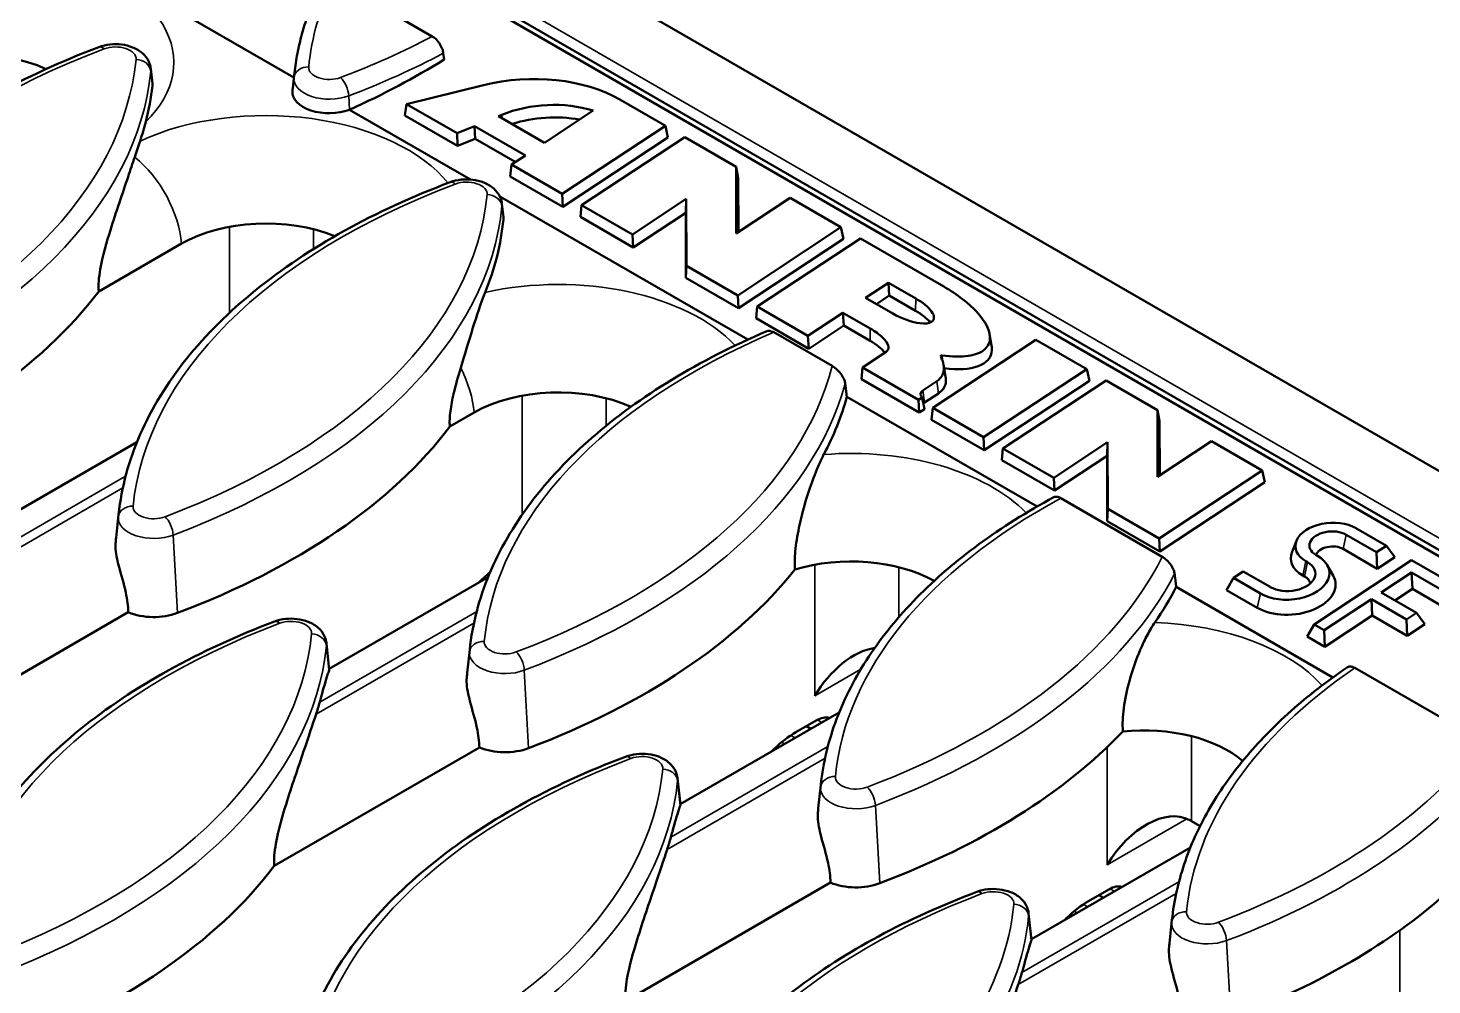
# Model space of a CAD drawing. Header units: millimetres. Extents: x 0 to 1485, y 0 to 1050.
# Drawn here: x 359.34 to 406.46, y 159.39 to 191.5 of the extents above; entities that cross this region are included whole.
import ezdxf

# ---------------------------------------------------------------- set-up
doc = ezdxf.new("R2010")
doc.units = ezdxf.units.MM
doc.header["$LTSCALE"] = 2.5
doc.layers.add('Sichtbar (ISO)', color=7, linetype='Continuous', lineweight=50)
doc.layers.add('Sichtbar schmal (ISO)', color=7, linetype='Continuous', lineweight=35)

msp = doc.modelspace()

# ---------------------------------------------------------------- linework, layer by layer
at = {"layer": 'Sichtbar (ISO)'}
for p, q in [((458.257, 146.87), (104.703, 350.994)), ((368.262, 189.847), (360.606, 194.267)), ((372.907, 191.226), (369.599, 193.136)), ((418.207, 167.134), (374.064, 192.621)), ((374.288, 192.696), (418.4, 167.228)), ((373.303, 190.446), (373.277, 190.659)), ((363.46, 190.142), (363.514, 189.643)), ((368.271, 189.926), (368.223, 189.484)), ((372.044, 188.952), (374.624, 189.589)), ((371.988, 188.568), (372.044, 188.952)), ((373.737, 187.975), (372.044, 188.952)), ((379.203, 189.106), (380.731, 188.223)), ((374.194, 186.422), (370.133, 188.766)), ((373.756, 187.548), (371.988, 188.568)), ((375.13, 188.548), (375.24, 188.593)), ((376.674, 187.657), (375.13, 188.548)), ((378.308, 188.735), (376.674, 187.657)), ((374.325, 188.217), (373.737, 187.975)), ((376.03, 187.232), (374.325, 188.217)), ((374.344, 187.79), (374.325, 188.217)), ((380.731, 188.223), (377.266, 185.937)), ((380.818, 187.833), (380.731, 188.223)), ((373.756, 187.548), (373.737, 187.975)), ((374.344, 187.79), (373.756, 187.548)), ((375.694, 187.01), (374.344, 187.79)), ((380.818, 187.833), (377.291, 185.506)), ((377.917, 185.561), (381.382, 187.847)), ((381.382, 187.847), (383.106, 186.852)), ((375.56, 186.922), (376.03, 187.232)), ((375.524, 186.527), (375.56, 186.922)), ((377.266, 185.937), (375.56, 186.922)), ((383.175, 186.472), (383.106, 186.852)), ((383.106, 186.852), (383.111, 184.614)), ((377.291, 185.506), (375.524, 186.527)), ((383.175, 186.472), (383.179, 184.659)), ((383.499, 181.049), (375.172, 185.857)), ((377.291, 185.506), (377.266, 185.937)), ((381.43, 185.769), (379.623, 184.576)), ((381.412, 185.309), (381.43, 185.769)), ((381.435, 183.53), (381.43, 185.769)), ((383.111, 184.614), (384.918, 185.806)), ((384.918, 185.806), (386.623, 184.821)), ((375.245, 185.606), (375.293, 185.164)), ((377.881, 185.166), (377.917, 185.561)), ((379.623, 184.576), (377.917, 185.561)), ((381.412, 185.309), (379.648, 184.145)), ((381.416, 183.125), (381.412, 185.309)), ((379.648, 184.145), (377.881, 185.166)), ((386.623, 184.821), (383.159, 182.535)), ((386.71, 184.431), (386.623, 184.821)), ((361.71, 182.667), (364.487, 184.27)), ((379.648, 184.145), (379.623, 184.576)), ((386.71, 184.431), (383.184, 182.104)), ((383.81, 182.159), (387.275, 184.445)), ((387.275, 184.445), (390.072, 182.83)), ((381.416, 183.125), (381.435, 183.53)), ((383.159, 182.535), (381.435, 183.53)), ((383.184, 182.104), (381.416, 183.125)), ((387.452, 182.452), (388.219, 182.958)), ((388.245, 182.527), (388.219, 182.958)), ((388.219, 182.958), (389.134, 182.43)), ((383.184, 182.104), (383.159, 182.535)), ((388.367, 181.924), (387.452, 182.452)), ((388.245, 182.527), (387.814, 182.243)), ((389.128, 182.017), (388.245, 182.527)), ((383.773, 181.764), (383.81, 182.159)), ((385.516, 181.174), (383.81, 182.159)), ((386.691, 181.95), (385.516, 181.174)), ((387.606, 181.422), (386.691, 181.95)), ((386.716, 181.519), (386.691, 181.95)), ((385.541, 180.743), (383.773, 181.764)), ((386.716, 181.519), (385.541, 180.743)), ((387.6, 181.009), (386.716, 181.519)), ((386.323, 180.165), (384.367, 181.294)), ((385.541, 180.743), (385.516, 181.174)), ((389.702, 178.757), (393.167, 181.043)), ((391.613, 181.235), (391.681, 180.847)), ((393.167, 181.043), (394.873, 180.058)), ((387.345, 180.118), (388.137, 180.641)), ((387.309, 179.723), (387.345, 180.118)), ((389.228, 179.031), (387.345, 180.118)), ((390.069, 180.198), (390.137, 179.81)), ((394.873, 180.058), (391.408, 177.772)), ((394.96, 179.668), (394.873, 180.058)), ((389.253, 178.6), (387.309, 179.723)), ((389.843, 179.656), (389.373, 179.345)), ((394.96, 179.668), (391.433, 177.341)), ((392.059, 177.396), (395.524, 179.682)), ((395.524, 179.682), (397.248, 178.687)), ((393.205, 175.446), (386.818, 179.133)), ((389.345, 179.108), (389.228, 179.031)), ((389.899, 179.245), (389.429, 178.935)), ((373.495, 178.131), (374.308, 178.6)), ((389.253, 178.6), (389.228, 179.031)), ((389.429, 178.716), (389.253, 178.6)), ((389.666, 178.362), (389.702, 178.757)), ((391.408, 177.772), (389.702, 178.757)), ((397.317, 178.307), (397.248, 178.687)), ((397.248, 178.687), (397.253, 176.449)), ((391.433, 177.341), (389.666, 178.362)), ((397.317, 178.307), (397.321, 176.494)), ((391.433, 177.341), (391.408, 177.772)), ((397.253, 176.449), (399.06, 177.641)), ((399.06, 177.641), (400.766, 176.656)), ((357.661, 174.532), (362.995, 177.612)), ((392.023, 177.001), (392.059, 177.396)), ((393.765, 176.411), (392.059, 177.396)), ((395.572, 177.604), (393.765, 176.411)), ((395.554, 177.144), (395.572, 177.604)), ((395.577, 175.366), (395.572, 177.604)), ((393.79, 175.981), (392.023, 177.001)), ((395.554, 177.144), (393.79, 175.981)), ((395.558, 174.96), (395.554, 177.144)), ((393.79, 175.981), (393.765, 176.411)), ((400.766, 176.656), (397.301, 174.37)), ((400.853, 176.266), (397.326, 173.939)), ((400.853, 176.266), (400.766, 176.656)), ((397.409, 173.764), (394.007, 175.728)), ((395.558, 174.96), (395.577, 175.366)), ((397.301, 174.37), (395.577, 175.366)), ((362.378, 175.184), (362.294, 174.397)), ((397.326, 173.939), (395.558, 174.96)), ((397.326, 173.939), (397.301, 174.37)), ((404.6, 173.912), (403.579, 174.502)), ((403.91, 174.72), (404.931, 174.131)), ((401.914, 174.301), (401.764, 173.929)), ((404.625, 173.361), (403.476, 174.024)), ((404.931, 174.131), (404.6, 173.912)), ((404.625, 173.361), (404.6, 173.912)), ((405.213, 173.749), (404.931, 174.131)), ((402.286, 173.576), (402.228, 173.61)), ((402.508, 171.485), (405.777, 173.642)), ((402.559, 173.828), (402.618, 173.794)), ((402.944, 173.484), (403.141, 173.134)), ((405.213, 173.749), (404.625, 173.361)), ((405.777, 173.642), (407.641, 172.566)), ((369.446, 169.996), (374.78, 173.076)), ((374.546, 172.971), (374.469, 172.896)), ((399.565, 172.646), (399.797, 173.05)), ((399.797, 173.05), (400.128, 173.268)), ((400.7, 172.528), (399.797, 173.05)), ((400.128, 173.268), (401.031, 172.747)), ((402.183, 173.098), (402.124, 173.132)), ((405.778, 173.232), (404.757, 172.559)), ((407.31, 172.348), (405.778, 173.232)), ((405.804, 172.68), (405.778, 173.232)), ((403.135, 169.713), (397.877, 172.749)), ((400.596, 172.051), (399.565, 172.646)), ((404.757, 172.559), (405.936, 171.878)), ((405.804, 172.68), (405.217, 172.293)), ((407.336, 171.796), (405.804, 172.68)), ((404.426, 172.34), (402.839, 171.293)), ((405.605, 171.66), (404.426, 172.34)), ((404.452, 171.788), (404.426, 172.34)), ((355.818, 167.924), (362.701, 171.899)), ((404.452, 171.788), (402.865, 170.741)), ((405.63, 171.108), (404.452, 171.788)), ((405.936, 171.878), (405.605, 171.66)), ((405.63, 171.108), (405.605, 171.66)), ((406.218, 171.496), (405.936, 171.878)), ((402.276, 171.082), (402.508, 171.485)), ((402.865, 170.741), (402.276, 171.082)), ((402.839, 171.293), (402.508, 171.485)), ((402.865, 170.741), (402.839, 171.293)), ((406.218, 171.496), (405.63, 171.108)), ((369.353, 170.864), (369.449, 169.968)), ((374.163, 170.648), (374.079, 169.861)), ((408.153, 167.561), (403.875, 170.03)), ((381.231, 165.46), (386.565, 168.539)), ((385.796, 168.27), (385.109, 167.873)), ((385.613, 167.99), (385.462, 168.077)), ((367.603, 163.388), (374.486, 167.363)), ((384.367, 167.301), (384.29, 167.226)), ((381.138, 166.328), (381.234, 165.432)), ((385.948, 166.112), (385.864, 165.325)), ((398.388, 164.89), (398.675, 164.724)), ((393.016, 160.924), (398.35, 164.003)), ((379.388, 158.852), (386.271, 162.826)), ((395.617, 162.6), (394.93, 162.203)), ((395.434, 162.32), (395.283, 162.407)), ((392.923, 161.792), (393.019, 160.896)), ((394.188, 161.631), (394.111, 161.556)), ((397.733, 161.576), (397.649, 160.789))]:
    msp.add_line(p, q, dxfattribs=at)
for centre, major_axis, ratio, start_param, end_param in [((357.494, 188.307), (4, 0), 0.57735, 0.910153, 2.356194), ((356.579, 200.837), (24.486, 1.633), 0.616892, 5.257338, 5.422322), ((376.044, 187.021), (4.47, 0.287), 0.617018, 0.747109, 1.854258), ((392.714, 188.608), (-24.538, 0), 0.57735, 6.221282, 6.227073), ((369.45, 189.362), (-1.238, 0), 0.57735, 6.227073, 8.433693), ((376.801, 187.05), (3.026, 0.194), 0.617018, 1.010545, 2.072927), ((356.687, 200.617), (-24.538, 0), 0.57735, 2.150508, 2.150761), ((376.826, 186.657), (-2.982, -0.191), 0.617018, 4.32299, 5.102368), ((339.009, 190.41), (24.538, 0), 0.57735, 6.091585, 6.138147), ((367.315, 182.637), (4, 0), 0.57735, 0.95198, 2.356194), ((350.794, 185.874), (24.538, 0), 0.57735, 6.052201, 6.227073), ((374.058, 185.12), (1.238, 0), 0.57735, 6.227073, 6.345089), ((339.009, 188.369), (-24.756, 0), 0.57735, 2.150508, 2.731215), ((390.012, 180.489), (-0.0437, -0.0028), 0.617018, 4.385771, 6.540485), ((377.136, 176.967), (4, 0), 0.57735, 0.913947, 2.356194), ((362.58, 181.338), (24.538, 0), 0.57735, 5.986201, 6.126922), ((389.581, 179.225), (-0.293, -0.019), 0.617018, 5.459498, 6.880819), ((389.606, 178.833), (-0.249, -0.016), 0.617018, 5.459498, 5.724515), ((350.794, 183.833), (-24.756, 0), 0.57735, 2.150508, 2.731215), ((403.069, 174.165), (-1.191, -0.076), 0.617018, 3.888702, 7.030295), ((403.069, 174.165), (-0.722, -0.046), 0.617018, 3.888702, 7.030295), ((403.094, 173.772), (-1.372, -0.088), 0.617018, 5.993787, 7.030295), ((403.094, 173.772), (-0.541, -0.035), 0.617018, 3.888702, 6.025158), ((386.957, 171.297), (4, 0), 0.57735, 0.797792, 2.059157), ((401.659, 173.161), (1.357, 0.087), 0.617018, 3.888702, 7.030295), ((401.659, 173.161), (0.888, 0.057), 0.617018, 3.888702, 7.030295), ((375.177, 171.158), (-1.612, -2.533), 0.546379, 4.158526, 4.304458), ((362.58, 179.297), (-24.756, 0), 0.57735, 2.150508, 2.711397), ((401.684, 172.769), (1.539, 0.099), 0.617018, 3.888702, 6.572583), ((401.684, 172.769), (0.707, 0.045), 0.617018, 0.128462, 0.747109), ((374.365, 176.802), (24.538, 0), 0.57735, 5.903552, 5.993024), ((363.558, 172.579), (-1.456, 0), 0.57735, 0.941808, 2.150508), ((387.154, 168.192), (1.378, 2.386), 0.607566, 0.454545, 1.543932), ((344.902, 171.132), (24.538, 0), 0.57735, 6.094503, 6.123734), ((385.759, 167.475), (-0.537, -0.844), 0.546379, 3.266446, 3.950567), ((384.998, 165.488), (-1.612, -2.533), 0.546379, 3.950567, 4.304458), ((374.365, 174.761), (-24.756, 0), 0.57735, 2.150508, 2.640987), ((396.778, 165.626), (4, 0), 0.57735, 0.588613, 1.745339), ((375.343, 168.042), (-1.456, 0), 0.57735, 0.941808, 2.150508), ((396.975, 162.522), (1.378, 2.386), 0.607566, 0.025495, 1.543932), ((396.975, 164.07), (2, 0), 0.578934, 0.786768, 0.836389), ((356.687, 166.596), (24.538, 0), 0.57735, 6.094503, 6.123734), ((344.902, 169.091), (-24.756, 0), 0.57735, 2.150508, 2.731215), ((387.128, 163.506), (-1.456, 0), 0.57735, 0.941808, 2.150508), ((395.58, 161.805), (-0.537, -0.844), 0.546379, 3.266446, 3.950567), ((394.818, 159.817), (-1.612, -2.533), 0.546379, 3.950567, 4.304458), ((386.15, 170.225), (-24.756, 0), 0.57735, 2.150508, 2.550935), ((368.472, 162.06), (24.538, 0), 0.57735, 6.094503, 6.123734), ((406.796, 156.852), (1.378, 2.386), 0.607566, 0.025495, 1.543932)]:
    msp.add_ellipse(centre, major_axis=major_axis, ratio=ratio, start_param=start_param, end_param=end_param, dxfattribs=at)
for points, knots in [([(368.271, 189.926), (368.294, 190.142), (368.325, 190.358), (368.405, 190.788), (368.452, 191.003), (368.564, 191.429), (368.628, 191.642), (368.773, 192.065), (368.853, 192.275), (369.029, 192.692), (369.124, 192.9), (369.228, 193.105)], [2.4180978, 2.4180978, 2.4180978, 2.4180978, 2.4622686, 2.4622686, 2.5064394, 2.5064394, 2.5506102, 2.5506102, 2.594781, 2.594781, 2.6389518, 2.6389518, 2.6389518, 2.6389518]), ([(350.593, 179.72), (350.691, 180.629), (350.935, 181.531), (351.702, 183.283), (352.225, 184.132), (353.523, 185.751), (354.299, 186.521), (356.074, 187.959), (357.074, 188.627), (359.263, 189.841), (360.453, 190.388), (361.717, 190.866)], [2.4180978, 2.4180978, 2.4180978, 2.4180978, 2.6039342, 2.6039342, 2.7897706, 2.7897706, 2.9756069, 2.9756069, 3.1614433, 3.1614433, 3.3472796, 3.3472796, 3.3472796, 3.3472796]), ([(361.717, 190.866), (361.838, 190.912), (361.964, 190.94), (362.22, 190.968), (362.35, 190.967), (362.605, 190.936), (362.73, 190.905), (362.969, 190.81), (363.084, 190.746), (363.27, 190.579), (363.346, 190.485), (363.43, 190.3), (363.452, 190.222), (363.46, 190.142)], [3.34728, 3.34728, 3.34728, 3.34728, 3.742348, 3.742348, 4.136015, 4.136015, 4.530025, 4.530025, 4.924042, 4.924042, 5.243901, 5.243901, 5.435884, 5.435884, 5.435884, 5.435884]), ([(373.277, 190.659), (373.272, 190.701), (373.26, 190.749), (373.227, 190.847), (373.195, 190.913), (373.13, 191.018), (373.085, 191.076), (373.002, 191.16), (372.95, 191.201), (372.907, 191.226)], [0.0084453, 0.0084453, 0.0084453, 0.0084453, 0.0370847, 0.0370847, 0.0742016, 0.0742016, 0.1113086, 0.1113086, 0.1483666, 0.1483666, 0.1483666, 0.1483666]), ([(362.919, 187.175), (362.85, 186.967), (362.775, 186.745), (362.51, 185.959), (362.298, 185.349), (361.984, 184.338), (361.84, 183.848), (361.74, 183.279), (361.721, 183.141), (361.702, 182.886), (361.702, 182.768), (361.71, 182.667)], [3.743945, 3.743945, 3.743945, 3.743945, 3.924729, 3.924729, 4.355561, 4.355561, 4.625893, 4.625893, 4.702196, 4.702196, 4.773128, 4.773128, 4.773128, 4.773128]), ([(362.378, 175.184), (362.476, 176.093), (362.72, 176.995), (363.487, 178.747), (364.01, 179.596), (365.308, 181.215), (366.084, 181.985), (367.86, 183.423), (368.859, 184.091), (371.048, 185.305), (372.238, 185.852), (373.502, 186.33)], [2.4180978, 2.4180978, 2.4180978, 2.4180978, 2.6039342, 2.6039342, 2.7897706, 2.7897706, 2.9756069, 2.9756069, 3.1614433, 3.1614433, 3.3472796, 3.3472796, 3.3472796, 3.3472796]), ([(373.502, 186.33), (373.623, 186.376), (373.749, 186.404), (374.005, 186.432), (374.135, 186.431), (374.39, 186.399), (374.515, 186.369), (374.755, 186.274), (374.869, 186.209), (375.055, 186.043), (375.131, 185.949), (375.215, 185.764), (375.237, 185.686), (375.245, 185.606)], [3.34728, 3.34728, 3.34728, 3.34728, 3.742348, 3.742348, 4.136015, 4.136015, 4.530025, 4.530025, 4.924042, 4.924042, 5.243901, 5.243901, 5.435884, 5.435884, 5.435884, 5.435884]), ([(390.072, 182.83), (390.3, 182.699), (390.512, 182.557), (390.826, 182.315), (390.942, 182.216), (391.401, 181.776), (391.604, 181.432), (391.628, 181.066), (391.615, 180.984), (391.553, 180.836), (391.504, 180.772), (391.377, 180.663), (391.302, 180.618), (391.121, 180.546), (391.015, 180.519), (390.653, 180.465), (390.355, 180.469), (390.024, 180.516)], [-1.570796, -1.570796, -1.570796, -1.570796, -1.292974, -1.292974, -1.109456, -1.109456, -0.473884, -0.473884, -0.27001, -0.27001, -0.066136, -0.066136, 0.127348, 0.127348, 0.320833, 0.320833, 0.720394, 0.720394, 0.720394, 0.720394]), ([(374.68, 182.631), (374.533, 182.268), (374.387, 181.82), (374.126, 180.985), (373.986, 180.507), (373.861, 180.097)], [-0.5030514, -0.5030514, -0.5030514, -0.5030514, -0.2817609, -0.2817609, 0, 0, 0, 0]), ([(389.134, 182.43), (389.369, 182.295), (389.66, 182.055), (389.773, 181.79), (389.722, 181.686), (389.581, 181.593), (389.441, 181.578), (389.009, 181.628), (388.66, 181.755), (388.367, 181.924)], [-1.570796, -1.570796, -1.570796, -1.570796, -0.785398, -0.392699, 0, 0, 0.589049, 0.589049, 1.570796, 1.570796, 1.570796, 1.570796]), ([(388.137, 180.641), (388.165, 180.659), (388.185, 180.681), (388.206, 180.721), (388.212, 180.738), (388.224, 180.817), (388.201, 180.889), (388.116, 181.017), (388.071, 181.069), (387.963, 181.172), (387.902, 181.223), (387.765, 181.324), (387.688, 181.374), (387.606, 181.422)], [-3.141593, -3.141593, -3.141593, -3.141593, -2.951123, -2.951123, -2.825307, -2.825307, -2.389571, -2.389571, -2.110026, -2.110026, -1.844728, -1.844728, -1.570796, -1.570796, -1.570796, -1.570796]), ([(374.163, 170.648), (374.255, 171.501), (374.476, 172.348), (375.163, 173.997), (375.63, 174.8), (376.789, 176.337), (377.482, 177.072), (379.069, 178.455), (379.964, 179.104), (381.928, 180.299), (382.998, 180.845), (384.139, 181.332)], [2.4180978, 2.4180978, 2.4180978, 2.4180978, 2.5924715, 2.5924715, 2.7668451, 2.7668451, 2.9412188, 2.9412188, 3.1155924, 3.1155924, 3.2899661, 3.2899661, 3.2899661, 3.2899661]), ([(384.367, 181.294), (384.322, 181.319), (384.271, 181.338), (384.2, 181.347), (384.166, 181.343), (384.139, 181.332)], [0.44837847, 0.44837847, 0.44837847, 0.44837847, 0.48587956, 0.48587956, 0.5166159, 0.5166159, 0.5166159, 0.5166159]), ([(389.97, 180.48), (389.992, 180.436), (390.011, 180.393), (390.036, 180.324), (390.045, 180.297), (390.076, 180.178), (390.083, 180.092), (390.067, 179.962), (390.053, 179.915), (390.014, 179.829), (389.989, 179.79), (389.926, 179.718), (389.888, 179.685), (389.843, 179.656)], [-0.6949133, -0.6949133, -0.6949133, -0.6949133, -0.6106505, -0.6106505, -0.5549897, -0.5549897, -0.3622221, -0.3622221, -0.2385529, -0.2385529, -0.1211863, -0.1211863, 0, 0, 0, 0]), ([(391.681, 180.847), (391.69, 180.796), (391.713, 180.49), (391.361, 180.076), (390.547, 180.03), (390.088, 180.09)], [-0.53357, -0.53357, -0.53357, -0.53357, -0.425201, 0.147597, 0.700157, 0.700157, 0.700157, 0.700157]), ([(373.861, 180.097), (373.773, 179.811), (373.689, 179.518), (373.58, 179.047), (373.539, 178.846), (373.491, 178.464), (373.483, 178.283), (373.495, 178.131)], [1.1507526, 1.1507526, 1.1507526, 1.1507526, 1.3328013, 1.3328013, 1.4456698, 1.4456698, 1.5531488, 1.5531488, 1.5531488, 1.5531488]), ([(386.767, 179.568), (386.763, 179.605), (386.752, 179.647), (386.718, 179.74), (386.683, 179.805), (386.609, 179.915), (386.554, 179.979), (386.45, 180.079), (386.38, 180.131), (386.323, 180.165)], [0.0084528, 0.0084528, 0.0084528, 0.0084528, 0.0346287, 0.0346287, 0.0719518, 0.0719518, 0.114495, 0.114495, 0.1636057, 0.1636057, 0.1636057, 0.1636057]), ([(390.137, 179.81), (390.15, 179.736), (390.155, 179.51), (390.035, 179.335), (389.899, 179.245)], [-0.503872, -0.503872, -0.503872, -0.503872, -0.3474567, 0, 0, 0, 0]), ([(386.043, 177.192), (385.954, 177.025), (385.864, 176.826), (385.685, 176.377), (385.597, 176.128), (385.395, 175.49), (385.29, 175.099), (385.159, 174.468), (385.114, 174.199), (385.071, 173.726), (385.066, 173.524), (385.08, 173.336)], [-0.8445766, -0.8445766, -0.8445766, -0.8445766, -0.6830403, -0.6830403, -0.5211638, -0.5211638, -0.2920581, -0.2920581, -0.132015, -0.132015, 0, 0, 0, 0]), ([(385.948, 166.112), (386.028, 166.853), (386.205, 167.589), (386.746, 169.031), (387.11, 169.736), (388.012, 171.101), (388.551, 171.76), (389.787, 173.018), (390.486, 173.617), (392.025, 174.744), (392.866, 175.273), (393.77, 175.76)], [2.4180978, 2.4180978, 2.4180978, 2.4180978, 2.5695292, 2.5695292, 2.7209606, 2.7209606, 2.8723919, 2.8723919, 3.0238233, 3.0238233, 3.1752547, 3.1752547, 3.1752547, 3.1752547]), ([(394.007, 175.728), (393.963, 175.753), (393.913, 175.772), (393.837, 175.781), (393.798, 175.775), (393.77, 175.76)], [0.44541901, 0.44541901, 0.44541901, 0.44541901, 0.48242009, 0.48242009, 0.51787248, 0.51787248, 0.51787248, 0.51787248]), ([(362.701, 171.899), (362.698, 172.106), (362.669, 172.33), (362.557, 172.855), (362.461, 173.159), (362.359, 173.551), (362.331, 173.665), (362.291, 173.887), (362.277, 173.996), (362.273, 174.151), (362.274, 174.21), (362.28, 174.266)], [1.754995, 1.754995, 1.754995, 1.754995, 1.892647, 1.892647, 2.0720945, 2.0720945, 2.1365308, 2.1365308, 2.2009671, 2.2009671, 2.2396712, 2.2396712, 2.2396712, 2.2396712]), ([(397.823, 173.185), (397.818, 173.223), (397.807, 173.268), (397.772, 173.361), (397.739, 173.426), (397.668, 173.533), (397.618, 173.594), (397.522, 173.687), (397.461, 173.734), (397.409, 173.764)], [0.0084541, 0.0084541, 0.0084541, 0.0084541, 0.0356352, 0.0356352, 0.072688, 0.072688, 0.1127254, 0.1127254, 0.1565476, 0.1565476, 0.1565476, 0.1565476]), ([(356.486, 160.442), (356.583, 161.351), (356.828, 162.253), (357.595, 164.004), (358.117, 164.854), (359.416, 166.473), (360.192, 167.243), (361.967, 168.68), (362.967, 169.348), (365.156, 170.563), (366.345, 171.11), (367.609, 171.588)], [2.4180978, 2.4180978, 2.4180978, 2.4180978, 2.6039342, 2.6039342, 2.7897706, 2.7897706, 2.9756069, 2.9756069, 3.1614433, 3.1614433, 3.3472796, 3.3472796, 3.3472796, 3.3472796]), ([(367.609, 171.588), (367.73, 171.633), (367.856, 171.662), (368.112, 171.689), (368.242, 171.688), (368.497, 171.657), (368.623, 171.627), (368.862, 171.532), (368.977, 171.467), (369.163, 171.301), (369.239, 171.207), (369.322, 171.021), (369.344, 170.944), (369.353, 170.864)], [3.34728, 3.34728, 3.34728, 3.34728, 3.742348, 3.742348, 4.136015, 4.136015, 4.530025, 4.530025, 4.924042, 4.924042, 5.243901, 5.243901, 5.435884, 5.435884, 5.435884, 5.435884]), ([(397.155, 171.552), (397.073, 171.434), (396.991, 171.297), (396.828, 170.99), (396.747, 170.821), (396.534, 170.321), (396.406, 169.964), (396.222, 169.293), (396.155, 168.983), (396.08, 168.405), (396.068, 168.143), (396.083, 167.901)], [-0.8544329, -0.8544329, -0.8544329, -0.8544329, -0.7224628, -0.7224628, -0.5901967, -0.5901967, -0.3568688, -0.3568688, -0.1691832, -0.1691832, 0, 0, 0, 0]), ([(369.443, 169.941), (369.428, 169.906), (369.411, 169.861), (369.335, 169.631), (369.261, 169.359), (369.162, 169.006), (369.146, 168.945), (369.128, 168.883)], [0.635921, 0.635921, 0.635921, 0.635921, 0.7360198, 0.7360198, 1.0671166, 1.0671166, 1.1316401, 1.1316401, 1.1316401, 1.1316401]), ([(374.486, 167.363), (374.483, 167.57), (374.454, 167.794), (374.342, 168.319), (374.246, 168.623), (374.144, 169.015), (374.117, 169.129), (374.076, 169.351), (374.063, 169.46), (374.058, 169.615), (374.059, 169.673), (374.065, 169.73)], [1.754995, 1.754995, 1.754995, 1.754995, 1.892647, 1.892647, 2.0720945, 2.0720945, 2.1365308, 2.1365308, 2.2009671, 2.2009671, 2.2396712, 2.2396712, 2.2396712, 2.2396712]), ([(397.733, 161.576), (397.801, 162.205), (397.939, 162.831), (398.35, 164.063), (398.624, 164.669), (399.3, 165.85), (399.703, 166.426), (400.628, 167.538), (401.151, 168.075), (402.306, 169.101), (402.94, 169.592), (403.623, 170.055)], [2.4180978, 2.4180978, 2.4180978, 2.4180978, 2.5467147, 2.5467147, 2.6753315, 2.6753315, 2.8039483, 2.8039483, 2.9325651, 2.9325651, 3.0611819, 3.0611819, 3.0611819, 3.0611819]), ([(403.875, 170.03), (403.832, 170.056), (403.781, 170.074), (403.703, 170.084), (403.661, 170.077), (403.63, 170.06), (403.626, 170.057), (403.623, 170.055)], [0.44553163, 0.44553163, 0.44553163, 0.44553163, 0.48269125, 0.48269125, 0.51998923, 0.51998923, 0.52430343, 0.52430343, 0.52430343, 0.52430343]), ([(369.004, 168.475), (368.888, 168.124), (368.747, 167.7), (368.402, 166.681), (368.191, 166.071), (367.877, 165.06), (367.733, 164.57), (367.633, 164.001), (367.614, 163.863), (367.595, 163.608), (367.594, 163.489), (367.603, 163.388)], [3.562475, 3.562475, 3.562475, 3.562475, 3.924729, 3.924729, 4.355561, 4.355561, 4.625893, 4.625893, 4.702196, 4.702196, 4.773128, 4.773128, 4.773128, 4.773128]), ([(368.271, 155.905), (368.368, 156.815), (368.613, 157.717), (369.38, 159.468), (369.903, 160.318), (371.201, 161.937), (371.977, 162.707), (373.752, 164.144), (374.752, 164.812), (376.941, 166.027), (378.13, 166.574), (379.395, 167.052)], [2.4180978, 2.4180978, 2.4180978, 2.4180978, 2.6039342, 2.6039342, 2.7897706, 2.7897706, 2.9756069, 2.9756069, 3.1614433, 3.1614433, 3.3472796, 3.3472796, 3.3472796, 3.3472796]), ([(379.395, 167.052), (379.515, 167.097), (379.641, 167.126), (379.897, 167.153), (380.027, 167.152), (380.282, 167.121), (380.408, 167.091), (380.647, 166.996), (380.762, 166.931), (380.948, 166.765), (381.024, 166.671), (381.107, 166.485), (381.129, 166.408), (381.138, 166.328)], [3.34728, 3.34728, 3.34728, 3.34728, 3.742348, 3.742348, 4.136015, 4.136015, 4.530025, 4.530025, 4.924042, 4.924042, 5.243901, 5.243901, 5.435884, 5.435884, 5.435884, 5.435884]), ([(381.228, 165.405), (381.213, 165.37), (381.197, 165.325), (381.12, 165.095), (381.046, 164.823), (380.948, 164.47), (380.931, 164.409), (380.913, 164.346)], [0.635921, 0.635921, 0.635921, 0.635921, 0.7360198, 0.7360198, 1.0671166, 1.0671166, 1.1316401, 1.1316401, 1.1316401, 1.1316401]), ([(386.271, 162.826), (386.268, 163.034), (386.239, 163.258), (386.127, 163.782), (386.031, 164.087), (385.929, 164.479), (385.902, 164.592), (385.861, 164.815), (385.848, 164.924), (385.843, 165.079), (385.844, 165.137), (385.85, 165.194)], [1.754995, 1.754995, 1.754995, 1.754995, 1.892647, 1.892647, 2.0720945, 2.0720945, 2.1365308, 2.1365308, 2.2009671, 2.2009671, 2.2396712, 2.2396712, 2.2396712, 2.2396712]), ([(380.789, 163.939), (380.673, 163.588), (380.532, 163.164), (380.187, 162.145), (379.976, 161.535), (379.662, 160.524), (379.518, 160.034), (379.418, 159.465), (379.399, 159.327), (379.38, 159.071), (379.38, 158.953), (379.388, 158.852)], [3.562475, 3.562475, 3.562475, 3.562475, 3.924729, 3.924729, 4.355561, 4.355561, 4.625893, 4.625893, 4.702196, 4.702196, 4.773128, 4.773128, 4.773128, 4.773128]), ([(391.18, 162.515), (391.3, 162.561), (391.427, 162.589), (391.683, 162.617), (391.812, 162.616), (392.067, 162.585), (392.193, 162.555), (392.432, 162.46), (392.547, 162.395), (392.733, 162.229), (392.809, 162.135), (392.893, 161.949), (392.915, 161.872), (392.923, 161.792)], [3.34728, 3.34728, 3.34728, 3.34728, 3.742348, 3.742348, 4.136015, 4.136015, 4.530025, 4.530025, 4.924042, 4.924042, 5.243901, 5.243901, 5.435884, 5.435884, 5.435884, 5.435884]), ([(380.233, 152.415), (380.426, 153.246), (380.743, 154.065), (381.607, 155.65), (382.154, 156.416), (383.459, 157.875), (384.216, 158.569), (385.918, 159.866), (386.862, 160.471), (388.909, 161.575), (390.013, 162.074), (391.18, 162.515)], [2.4895963, 2.4895963, 2.4895963, 2.4895963, 2.6611329, 2.6611329, 2.8326696, 2.8326696, 3.0042063, 3.0042063, 3.175743, 3.175743, 3.3472796, 3.3472796, 3.3472796, 3.3472796]), ([(393.013, 160.869), (392.998, 160.834), (392.982, 160.789), (392.905, 160.559), (392.831, 160.287), (392.733, 159.933), (392.716, 159.873), (392.698, 159.81)], [0.635921, 0.635921, 0.635921, 0.635921, 0.7360198, 0.7360198, 1.0671166, 1.0671166, 1.1316401, 1.1316401, 1.1316401, 1.1316401]), ([(398.056, 158.29), (398.054, 158.498), (398.024, 158.722), (397.912, 159.246), (397.817, 159.551), (397.714, 159.943), (397.687, 160.056), (397.646, 160.279), (397.633, 160.388), (397.628, 160.543), (397.63, 160.601), (397.635, 160.658)], [1.754995, 1.754995, 1.754995, 1.754995, 1.892647, 1.892647, 2.0720945, 2.0720945, 2.1365308, 2.1365308, 2.2009671, 2.2009671, 2.2396712, 2.2396712, 2.2396712, 2.2396712]), ([(392.574, 159.403), (392.458, 159.052), (392.317, 158.628), (391.972, 157.609), (391.761, 156.999), (391.447, 155.988), (391.303, 155.497), (391.203, 154.929), (391.184, 154.791), (391.165, 154.535), (391.165, 154.417), (391.173, 154.316)], [3.562475, 3.562475, 3.562475, 3.562475, 3.924729, 3.924729, 4.355561, 4.355561, 4.625893, 4.625893, 4.702196, 4.702196, 4.773128, 4.773128, 4.773128, 4.773128])]:
    msp.add_open_spline(points, degree=3, knots=knots, dxfattribs=at)
for points, degree in [([(363.514, 189.564), (363.47, 189.152), (363.393, 188.772), (363.289, 188.363)], 3), ([(363.514, 189.643), (363.517, 189.617), (363.517, 189.591), (363.514, 189.564)], 3), ([(363.098, 187.713), (363.042, 187.546), (362.983, 187.365), (362.919, 187.175)], 3), ([(389.621, 181.626), (389.517, 181.754), (389.339, 181.895), (389.128, 182.017)], 3), ([(388.095, 180.614), (387.99, 180.743), (387.813, 180.886), (387.6, 181.009)], 3), ([(389.429, 178.716), (389.389, 178.897), (389.345, 179.108)], 2), ([(362.28, 174.266), (362.284, 174.31), (362.289, 174.354), (362.294, 174.397)], 3), ([(397.877, 172.749), (397.85, 172.967), (397.823, 173.185)], 2), ([(369.449, 169.968), (369.45, 169.962), (369.448, 169.953), (369.443, 169.941)], 3), ([(374.065, 169.73), (374.07, 169.774), (374.074, 169.818), (374.079, 169.861)], 3), ([(381.234, 165.432), (381.235, 165.425), (381.233, 165.416), (381.228, 165.405)], 3), ([(385.85, 165.194), (385.855, 165.238), (385.859, 165.282), (385.864, 165.325)], 3), ([(393.019, 160.896), (393.02, 160.889), (393.018, 160.88), (393.013, 160.869)], 3), ([(397.635, 160.658), (397.64, 160.702), (397.644, 160.746), (397.649, 160.789)], 3)]:
    msp.add_open_spline(points, degree=degree, dxfattribs=at)
msp.add_rational_spline([(386.818, 179.133), (386.793, 179.351), (386.767, 179.568)], [1, 1.0000000004, 1], degree=2, dxfattribs=at)
at = {"layer": 'Sichtbar schmal (ISO)'}
for p, q in [((456.312, 145.747), (102.759, 349.871)), ((363.514, 189.564), (363.461, 190.061)), ((368.215, 189.402), (368.262, 189.844)), ((370.128, 188.764), (370.102, 189.231)), ((375.253, 188.477), (375.24, 188.593)), ((375.293, 185.08), (375.246, 185.525)), ((366.1, 184.837), (366.1, 181.948)), ((368.925, 184.092), (368.925, 184.751)), ((389.128, 182.017), (389.134, 182.43)), ((387.6, 181.009), (387.606, 181.422)), ((390.03, 180.343), (390.024, 180.516)), ((389.899, 179.245), (389.843, 179.656)), ((375.921, 179.167), (375.921, 175.169)), ((378.746, 178.159), (378.746, 179.081)), ((389.429, 178.935), (389.373, 179.345)), ((357.343, 173.419), (362.613, 176.461)), ((362.52, 176.072), (357.219, 173.011)), ((362.28, 174.266), (362.37, 175.102)), ((364.356, 171.875), (364.21, 174.489)), ((403.476, 174.024), (403.579, 174.502)), ((385.742, 173.497), (385.742, 169.093)), ((388.567, 171.738), (388.567, 173.411)), ((402.124, 173.132), (402.228, 173.61)), ((402.183, 173.098), (402.286, 173.576)), ((374.809, 173.207), (374.829, 173.195)), ((400.596, 172.051), (400.7, 172.528)), ((374.305, 171.536), (369.004, 168.475)), ((369.128, 168.883), (374.398, 171.925)), ((369.443, 169.941), (369.353, 170.783)), ((374.065, 169.73), (374.155, 170.566)), ((376.141, 167.339), (375.995, 169.953)), ((385.742, 169.093), (387.288, 169.986)), ((385.983, 168.204), (385.833, 168.29)), ((385.083, 167.684), (384.938, 167.767)), ((380.913, 164.346), (386.183, 167.389)), ((384.63, 167.537), (384.729, 167.48)), ((395.563, 167.378), (395.563, 163.423)), ((398.388, 164.89), (398.388, 167.741)), ((386.091, 166.999), (380.789, 163.939)), ((381.228, 165.405), (381.138, 166.247)), ((385.85, 165.194), (385.94, 166.03)), ((387.926, 162.803), (387.78, 165.417)), ((395.563, 163.423), (398.236, 164.966)), ((392.698, 159.81), (397.968, 162.853)), ((395.804, 162.533), (395.654, 162.62)), ((397.876, 162.463), (392.574, 159.403)), ((394.904, 162.014), (394.759, 162.097)), ((393.013, 160.869), (392.924, 161.711)), ((394.451, 161.867), (394.55, 161.81)), ((397.635, 160.658), (397.725, 161.494)), ((405.384, 161.226), (405.384, 157.753)), ((399.711, 158.267), (399.565, 160.881))]:
    msp.add_line(p, q, dxfattribs=at)
for centre, major_axis, ratio, start_param, end_param in [((357.494, 190.348), (6.739, 0), 0.57735, 5.747647, 7.47894), ((392.714, 189.424), (-23.992, 0), 0.57735, 6.011911, 6.227073), ((361.894, 190.398), (-0.177, 0.468), 0.447262, 5.581488, 6.283185), ((362.273, 190.472), (0.692, 0), 0.57735, 6.227073, 8.433693), ((356.687, 201.433), (-23.992, 0), 0.57735, 2.150508, 2.313181), ((375.036, 179.218), (-23.992, 0), 0.57735, 5.2921, 6.227073), ((339.009, 191.227), (23.992, 0), 0.57735, 5.2921, 6.227073), ((362.963, 190.042), (0.498, -0.048), 0.815212, 0.166414, 1.649944), ((356.687, 201.06), (24.49, 0), 0.57735, 5.2921, 5.456627), ((339.009, 190.854), (24.49, 0), 0.57735, 5.2921, 6.227073), ((362.273, 190.1), (1.19, 0), 0.57735, 6.227073, 6.345089), ((368.76, 189.793), (-0.498, 0.048), 0.815212, 4.791537, 6.275066), ((392.714, 189.051), (-24.49, 0), 0.57735, 6.221282, 6.227073), ((369.45, 190.179), (-0.692, 0), 0.57735, 6.227073, 8.433693), ((369.45, 189.806), (-1.19, 0), 0.57735, 6.227073, 8.433693), ((369.829, 189.436), (0.177, -0.468), 0.447262, 0.956366, 2.439895), ((367.315, 184.678), (-6.739, 0), 0.57735, 3.573023, 5.388569), ((362.55, 185.184), (-1.375, 2.382), 0.57735, 4.018026, 5.306696), ((386.821, 174.682), (-23.992, 0), 0.57735, 5.2921, 6.227073), ((373.679, 185.862), (-0.177, 0.468), 0.447262, 5.581488, 6.283185), ((374.058, 185.936), (0.692, 0), 0.57735, 6.227073, 8.433693), ((350.794, 186.691), (23.992, 0), 0.57735, 5.2921, 6.227073), ((374.749, 185.506), (0.498, -0.048), 0.815212, 0.166414, 1.649944), ((350.794, 186.318), (24.49, 0), 0.57735, 5.2921, 6.227073), ((374.058, 185.564), (1.19, 0), 0.57735, 6.227073, 6.345089), ((377.136, 179.008), (-6.739, 0), 0.57735, 3.634621, 5.085389), ((398.606, 170.146), (-23.992, 0), 0.57735, 5.347815, 6.227073), ((372.371, 179.514), (-1.375, 2.382), 0.57735, 4.018026, 4.625023), ((362.58, 182.155), (23.992, 0), 0.57735, 5.2921, 6.139017), ((362.58, 181.782), (24.49, 0), 0.57735, 5.2921, 6.125933), ((386.957, 173.338), (-6.739, 0), 0.57735, 3.650216, 4.848434), ((362.867, 175.05), (-0.498, 0.048), 0.815212, 4.791537, 6.275066), ((363.558, 175.436), (-0.692, 0), 0.57735, 6.227073, 8.433693), ((410.391, 165.61), (-23.992, 0), 0.57735, 5.464151, 6.227073), ((363.558, 175.064), (-1.19, 0), 0.57735, 6.227073, 8.433693), ((386.821, 174.309), (-24.49, 0), 0.57735, 6.221282, 6.227073), ((363.937, 174.694), (0.177, -0.468), 0.447262, 0.956366, 2.439895), ((374.365, 177.619), (23.992, 0), 0.57735, 5.2921, 6.001182), ((374.365, 177.246), (24.49, 0), 0.57735, 5.2921, 5.991866), ((380.929, 159.94), (-23.992, 0), 0.57735, 5.2921, 6.227073), ((367.786, 171.12), (-0.177, 0.468), 0.447262, 5.581488, 6.283185), ((368.165, 171.194), (0.692, 0), 0.57735, 6.227073, 8.433693), ((396.778, 167.668), (-6.739, 0), 0.57735, 3.615947, 4.656358), ((344.902, 171.948), (23.992, 0), 0.57735, 5.2921, 6.227073), ((368.856, 170.763), (0.498, -0.048), 0.815212, 0.166414, 1.649944), ((344.902, 171.576), (24.49, 0), 0.57735, 5.2921, 6.227073), ((368.165, 170.821), (1.19, 0), 0.57735, 6.227073, 6.345089), ((374.652, 170.514), (-0.498, 0.048), 0.815212, 4.791537, 6.275066), ((398.606, 169.773), (-24.49, 0), 0.57735, 6.221282, 6.227073), ((375.343, 170.9), (-0.692, 0), 0.57735, 6.227073, 8.433693), ((375.343, 170.528), (-1.19, 0), 0.57735, 6.227073, 8.433693), ((375.722, 170.158), (0.177, -0.468), 0.447262, 0.956366, 2.439895), ((422.176, 161.074), (-23.992, 0), 0.57735, 5.580029, 6.227073), ((386.15, 173.082), (-23.992, 0), 0.57735, 2.150508, 2.73157), ((392.714, 155.403), (-23.992, 0), 0.57735, 5.2921, 6.227073), ((379.571, 166.584), (-0.177, 0.468), 0.447262, 5.581488, 6.283185), ((379.95, 166.658), (0.692, 0), 0.57735, 6.227073, 8.433693), ((386.15, 172.71), (24.49, 0), 0.57735, 5.2921, 5.866908), ((356.687, 167.412), (23.992, 0), 0.57735, 5.2921, 6.227073), ((380.641, 166.227), (0.498, -0.048), 0.815212, 0.166414, 1.649944), ((386.437, 165.978), (-0.498, 0.048), 0.815212, 4.791537, 6.275066), ((387.128, 166.364), (-0.692, 0), 0.57735, 6.227073, 8.433693), ((356.687, 167.04), (24.49, 0), 0.57735, 5.2921, 6.227073), ((379.95, 166.285), (1.19, 0), 0.57735, 6.227073, 6.345089), ((387.128, 165.991), (-1.19, 0), 0.57735, 6.227073, 8.433693), ((410.391, 165.237), (-24.49, 0), 0.57735, 6.221282, 6.227073), ((387.507, 165.622), (0.177, -0.468), 0.447262, 0.956366, 2.439895), ((404.499, 150.867), (-23.992, 0), 0.57735, 5.2921, 6.119915), ((368.472, 162.876), (23.992, 0), 0.57735, 5.621146, 6.227073), ((391.356, 162.048), (-0.177, 0.468), 0.447262, 5.581488, 6.283185), ((391.735, 162.122), (0.692, 0), 0.57735, 6.227073, 8.433693), ((392.426, 161.691), (0.498, -0.048), 0.815212, 0.166414, 1.649944), ((368.472, 162.504), (24.49, 0), 0.57735, 5.616982, 6.227073), ((391.735, 161.749), (1.19, 0), 0.57735, 6.227073, 6.345089), ((398.222, 161.442), (-0.498, 0.048), 0.815212, 4.791537, 6.275066), ((398.913, 161.828), (-0.692, 0), 0.57735, 6.227073, 8.433693), ((398.913, 161.455), (-1.19, 0), 0.57735, 6.227073, 8.433693), ((422.176, 160.701), (-24.49, 0), 0.57735, 6.221282, 6.227073), ((399.292, 161.086), (0.177, -0.468), 0.447262, 0.956366, 2.439895)]:
    msp.add_ellipse(centre, major_axis=major_axis, ratio=ratio, start_param=start_param, end_param=end_param, dxfattribs=at)

doc.saveas('drawing.dxf')
